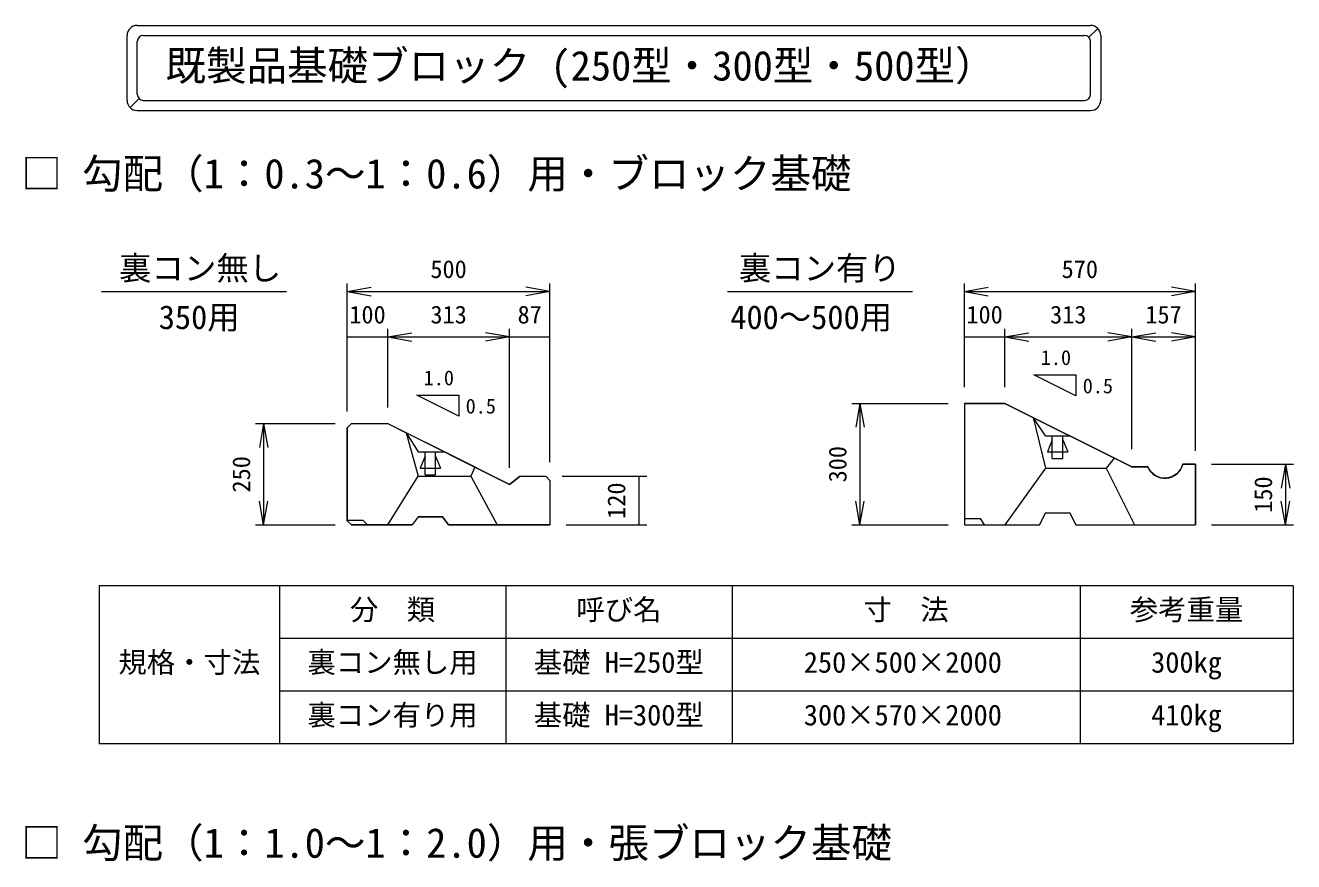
# Model space of a CAD drawing. Units: millimetres, scale not verified. Extents: x 5685 to 21727, y 2850 to 8063.
# Drawn here: x 18285 to 21415, y 6000 to 8063 of the extents above; entities that cross this region are included whole.
import ezdxf
from ezdxf.enums import TextEntityAlignment as Align

# ---------------------------------------------------------------- set-up
doc = ezdxf.new("R2010")
doc.units = ezdxf.units.MM
doc.header["$LTSCALE"] = 20
doc.layers.add('0_2', color=4, linetype='Continuous', lineweight=18)
doc.styles.add('ＭＳ ゴシック-5.0-0.0', font='')
doc.styles.get('ＭＳ ゴシック-5.0-0.0').set_extended_font_data('ＭＳ ゴシック-5.0-0.0')

msp = doc.modelspace()

# ---------------------------------------------------------------- linework, layer by layer
at = {"layer": '0_2'}
for p, q in [((18561.05, 8063.04), (20913.65, 8063.04)), ((20909.26, 8033.64), (20931.33, 8055.71)), ((18536.05, 7878.04), (18536.05, 8038.04)), ((18561.05, 7893.04), (18561.05, 8023.04)), ((18576.05, 8038.04), (20898.65, 8038.04)), ((20913.65, 7893.04), (20913.65, 8023.04)), ((20938.65, 8038.04), (20938.65, 7878.04)), ((18565.44, 7882.43), (18543.37, 7860.36)), ((18576.05, 7878.04), (20898.65, 7878.04)), ((18561.05, 7853.04), (20913.65, 7853.04)), ((19079.41, 7110.57), (19079.41, 7426.46)), ((19579.41, 6985.56), (19579.41, 7426.46)), ((20602.23, 7170.57), (20602.23, 7426.46)), ((21172.23, 7013.64), (21172.23, 7426.46)), ((18472.65, 7406.46), (18929.17, 7406.46)), ((19079.41, 7406.46), (19138.5, 7416.88)), ((19079.41, 7406.46), (19138.5, 7396.04)), ((19079.41, 7406.46), (19579.41, 7406.46)), ((19579.41, 7406.46), (19520.32, 7416.88)), ((19579.41, 7406.46), (19520.32, 7396.04)), ((20017.64, 7406.46), (20474.17, 7406.46)), ((20602.23, 7406.46), (20661.32, 7416.88)), ((20602.23, 7406.46), (20661.32, 7396.04)), ((20602.23, 7406.46), (21172.23, 7406.46)), ((21172.23, 7406.46), (21113.14, 7416.88)), ((21172.23, 7406.46), (21113.14, 7396.04)), ((19079.41, 7294.38), (19179.41, 7294.38)), ((19179.41, 7120.57), (19179.41, 7314.38)), ((19179.41, 7294.38), (19238.5, 7304.8)), ((19179.41, 7294.38), (19238.5, 7283.96)), ((19179.41, 7294.38), (19479.72, 7294.38)), ((19479.72, 7294.38), (19420.64, 7304.8)), ((19479.72, 7294.38), (19420.64, 7283.96)), ((19479.72, 6971.52), (19479.72, 7314.38)), ((19479.72, 7294.38), (19579.41, 7294.38)), ((20602.23, 7294.38), (20702.23, 7294.38)), ((20702.23, 7170.57), (20702.23, 7314.38)), ((20702.23, 7294.38), (20761.32, 7304.8)), ((20702.23, 7294.38), (20761.32, 7283.96)), ((20702.23, 7294.38), (21015.28, 7294.38)), ((21015.28, 7294.38), (20956.19, 7304.8)), ((21015.28, 7294.38), (20956.19, 7283.96)), ((21015.28, 7017.15), (21015.28, 7314.38)), ((21015.28, 7294.38), (21074.37, 7304.8)), ((21015.28, 7294.38), (21074.37, 7283.96)), ((21015.28, 7294.38), (21172.23, 7294.38)), ((21172.23, 7294.38), (21113.14, 7304.8)), ((21172.23, 7294.38), (21113.14, 7283.96)), ((20773.53, 7200.6), (20877.31, 7200.6)), ((20877.31, 7148.71), (20773.53, 7200.6)), ((20877.31, 7200.6), (20877.31, 7148.71)), ((19250.72, 7150.6), (19354.49, 7150.6)), ((19354.49, 7098.71), (19250.72, 7150.6)), ((19354.49, 7150.6), (19354.49, 7098.71)), ((20324.53, 7130.57), (20562.23, 7130.57)), ((20344.53, 7130.57), (20334.11, 7071.48)), ((20344.53, 7130.57), (20354.95, 7071.48)), ((20344.53, 7130.57), (20344.53, 6830.57)), ((18852.96, 7080.57), (19049.41, 7080.57)), ((18872.96, 7080.57), (18862.54, 7021.48)), ((18872.96, 7080.57), (18883.38, 7021.48)), ((18872.96, 7080.57), (18872.96, 6830.57)), ((20772.23, 7095.57), (20802.23, 6970.57)), ((20802.23, 7050.57), (20772.23, 7095.57)), ((19224.41, 7058.07), (19254.41, 6950.57)), ((19224.41, 7058.07), (19254.41, 7010.57)), ((20802.23, 7050.57), (20862.23, 7050.57)), ((20819.23, 6994.57), (20819.23, 7050.57)), ((20845.23, 6994.57), (20845.23, 7050.57)), ((20819.23, 7040.57), (20807.04, 7010.57)), ((20845.23, 7040.57), (20857.42, 7010.57)), ((19254.41, 7010.57), (19319.41, 7010.57)), ((19271.41, 7000.57), (19259.22, 6970.57)), ((19271.41, 6954.57), (19271.41, 7010.57)), ((19297.41, 6954.57), (19297.41, 7010.57)), ((19297.41, 7000.57), (19309.61, 6970.57)), ((20807.04, 7010.57), (20857.42, 7010.57)), ((20819.23, 6994.57), (20845.23, 6994.57)), ((20972.23, 6995.57), (20952.23, 6970.57)), ((21212.23, 6980.57), (21414.77, 6980.57)), ((21394.77, 6980.57), (21384.35, 6921.48)), ((21394.77, 6980.57), (21405.19, 6921.48)), ((21394.77, 6980.57), (21394.77, 6830.57)), ((19179.41, 6830.57), (19254.41, 6950.57)), ((19254.41, 6950.57), (19384.41, 6950.57)), ((19259.22, 6970.57), (19309.61, 6970.57)), ((19271.41, 6954.57), (19297.41, 6954.57)), ((19394.41, 6973.07), (19384.41, 6950.57)), ((19384.41, 6950.57), (19449.41, 6830.57)), ((19609.41, 6950.57), (19818.66, 6950.57)), ((19798.66, 6950.57), (19798.66, 6830.57)), ((20802.23, 6970.57), (20702.23, 6830.57)), ((20802.23, 6970.57), (20952.23, 6970.57)), ((20952.23, 6970.57), (21022.23, 6830.57)), ((18872.96, 6830.57), (18862.54, 6889.66)), ((18872.96, 6830.57), (18883.38, 6889.66)), ((20344.53, 6830.57), (20334.11, 6889.66)), ((20344.53, 6830.57), (20354.95, 6889.66)), ((21394.77, 6830.57), (21384.35, 6889.66)), ((21394.77, 6830.57), (21405.19, 6889.66)), ((18852.96, 6830.57), (19049.41, 6830.57)), ((19619.41, 6830.57), (19818.66, 6830.57)), ((20324.53, 6830.57), (20562.23, 6830.57)), ((20602.23, 6846.57), (20642.23, 6846.57)), ((20652.23, 6830.57), (20642.23, 6846.57)), ((21212.23, 6830.57), (21414.77, 6830.57)), ((18467.45, 6680.7), (18467.45, 6290.7)), ((21413.6, 6680.7), (18467.45, 6680.7)), ((18911.8, 6680.7), (18911.8, 6290.7)), ((19470.41, 6680.7), (19470.41, 6290.7)), ((20029.01, 6680.7), (20029.01, 6290.7)), ((20887.62, 6680.7), (20887.62, 6290.7)), ((21413.6, 6680.7), (21413.6, 6290.7)), ((21413.6, 6550.7), (18911.8, 6550.7)), ((21413.6, 6420.7), (18911.8, 6420.7)), ((21413.6, 6290.7), (18467.45, 6290.7)), ((20887.62, 6290.7), (20029.01, 6290.7))]:
    msp.add_line(p, q, dxfattribs=at)
at = {"layer": '0_2', "color": 2}
for p, q in [((20602.23, 7130.57), (20602.23, 6830.57)), ((20602.23, 7130.57), (20702.23, 7130.57)), ((20702.23, 7130.57), (21015.28, 6974.04)), ((19089.41, 7080.57), (19079.41, 7070.57)), ((19089.41, 7080.57), (19179.41, 7080.57)), ((19179.41, 7080.57), (19224.41, 7058.07)), ((19079.41, 7070.57), (19079.41, 6840.57)), ((19314.41, 7013.07), (19224.41, 7058.07)), ((19479.72, 6930.41), (19319.41, 7010.57)), ((21141.1, 6980.57), (21172.23, 6980.57)), ((21172.23, 6980.57), (21172.23, 6830.57)), ((19505.72, 6950.57), (19479.72, 6930.41)), ((19505.72, 6950.57), (19569.41, 6950.57)), ((19569.41, 6950.57), (19579.41, 6940.57)), ((21015.28, 6974.04), (21055.37, 6974.04)), ((19579.41, 6940.57), (19579.41, 6830.57)), ((20802.23, 6860.57), (20787.23, 6830.57)), ((20802.23, 6860.57), (20862.23, 6860.57)), ((20877.23, 6830.57), (20862.23, 6860.57)), ((19079.41, 6842.57), (19117.41, 6842.57)), ((19079.41, 6840.57), (19089.41, 6830.57)), ((19089.41, 6830.57), (19239.41, 6830.57)), ((19129.41, 6830.57), (19117.41, 6842.57)), ((19254.41, 6850.57), (19239.41, 6830.57)), ((19254.41, 6850.57), (19314.41, 6850.57)), ((19314.41, 6850.57), (19329.41, 6830.57)), ((19329.41, 6830.57), (19579.41, 6830.57)), ((20602.23, 6830.57), (20787.23, 6830.57)), ((20877.23, 6830.57), (21172.23, 6830.57))]:
    msp.add_line(p, q, dxfattribs=at)
at = {"layer": '0_2', "color": 7}
for p, q in [((20602.23, 7130.57), (20602.23, 6830.57)), ((20702.23, 7130.57), (20602.23, 7130.57)), ((21015.28, 6974.04), (20702.23, 7130.57)), ((19079.41, 7070.57), (19089.41, 7080.57)), ((19089.41, 7080.57), (19179.41, 7080.57)), ((19179.41, 7080.57), (19479.72, 6930.41)), ((19079.41, 6840.57), (19079.41, 7070.57)), ((21141.1, 6980.57), (21135.78, 6967.36)), ((21172.23, 6980.57), (21141.1, 6980.57)), ((21172.23, 6830.57), (21172.23, 6980.57)), ((19479.72, 6930.41), (19505.72, 6950.57)), ((19505.72, 6950.57), (19569.41, 6950.57)), ((19569.41, 6950.57), (19579.41, 6940.57)), ((21055.37, 6974.04), (21015.28, 6974.04)), ((21062.63, 6961.8), (21055.37, 6974.04)), ((21073.35, 6952.43), (21062.63, 6961.8)), ((21086.46, 6946.88), (21073.35, 6952.43)), ((21114.49, 6949.01), (21100.64, 6945.7)), ((21126.61, 6956.48), (21114.49, 6949.01)), ((21135.78, 6967.36), (21126.61, 6956.48)), ((19579.41, 6940.57), (19579.41, 6830.57)), ((21100.64, 6945.7), (21086.46, 6946.88)), ((20787.23, 6830.57), (20802.23, 6860.57)), ((20802.23, 6860.57), (20862.23, 6860.57)), ((20862.23, 6860.57), (20877.23, 6830.57)), ((19089.41, 6830.57), (19079.41, 6840.57)), ((19239.41, 6830.57), (19089.41, 6830.57)), ((19254.41, 6850.57), (19239.41, 6830.57)), ((19314.41, 6850.57), (19254.41, 6850.57)), ((19329.41, 6830.57), (19314.41, 6850.57)), ((19579.41, 6830.57), (19329.41, 6830.57)), ((20602.23, 6830.57), (20787.23, 6830.57)), ((20877.23, 6830.57), (21172.23, 6830.57))]:
    msp.add_line(p, q, dxfattribs=at)
at = {"layer": '0_2'}
for centre, radius, start, end in [((18561.05, 8038.04), 25, 90, 180), ((20913.65, 8038.04), 25, 0, 90), ((18576.05, 8023.04), 15, 90, 180), ((20898.65, 8023.04), 15, 0, 90), ((18576.05, 7893.04), 15, 180, 270), ((20898.65, 7893.04), 15, 270, 0), ((18561.05, 7878.04), 25, 180, 270), ((20913.65, 7878.04), 25, 270, 0)]:
    msp.add_arc(centre, radius, start, end, dxfattribs=at)
at = {"layer": '0_2', "color": 2}
msp.add_arc((21097.23, 6990.57), 45, 201.54408, 347.16041, dxfattribs=at)

# ---------------------------------------------------------------- texts
at = {"layer": '0_2', "color": 7, "style": 'ＭＳ ゴシック-5.0-0.0'}
for s, height, p in [('既製品基礎ブロック (250型・300型・500型）', 73.31, (18630.81, 7904.97)), ('□ 勾配（1：0.3～1：0.6）用・ブロック基礎', 73.31, (18274.95, 7638.72)), ('裏コン無し', 58.65, (18516.21, 7417.2)), ('500', 43.99, (19284.41, 7426.46)), ('裏コン有り', 58.65, (20045.54, 7417.2)), ('570', 43.99, (20842.23, 7426.46)), ('350用', 58.65, (18614.15, 7296.19)), ('100', 43.99, (19084.41, 7314.38)), ('313', 43.99, (19284.57, 7314.38)), ('87', 43.99, (19499.57, 7314.38)), ('400～500用', 58.65, (20024.56, 7296.19)), ('100', 43.99, (20607.23, 7314.38)), ('313', 43.99, (20813.75, 7314.38)), ('157', 43.99, (21048.75, 7314.38)), ('1.0', 36.66, (20790.73, 7214.16)), ('1.0', 36.66, (19267.91, 7164.16)), ('0.5', 36.66, (20894.29, 7144.32)), ('0.5', 36.66, (19371.47, 7094.32)), ('分\u3000類', 51.32, (19086.11, 6580.7)), ('呼び名', 51.32, (19644.71, 6580.7)), ('寸\u3000法', 51.32, (20353.31, 6580.7)), ('参考重量', 51.32, (21010.61, 6580.7)), ('規格・寸法', 51.32, (18514.62, 6450.7)), ('裏コン無し用', 51.32, (18981.11, 6450.7)), ('基礎 H=250型', 51.32, (19539.71, 6450.7)), ('250×500×2000', 51.32, (20206.04, 6450.7)), ('300kg', 51.32, (21063.11, 6450.7)), ('裏コン有り用', 51.32, (18981.11, 6320.7)), ('基礎 H=300型', 51.32, (19539.71, 6320.7)), ('300×570×2000', 51.32, (20206.04, 6320.7)), ('410kg', 51.32, (21063.11, 6320.7)), ('□ 勾配（1：1.0～1：2.0）用・張ブロック基礎', 73.31, (18274.95, 5987.62))]:
    msp.add_text(s, height=height, dxfattribs=at).set_placement(p, align=Align.BOTTOM_LEFT)
for s, p in [('300', (20324.53, 6935.57)), ('250', (18852.96, 6910.57)), ('120', (19778.66, 6845.57)), ('150', (21374.77, 6860.57))]:
    msp.add_text(s, height=43.99, rotation=90, dxfattribs=at).set_placement(p, align=Align.BOTTOM_LEFT)

doc.saveas('drawing.dxf')
